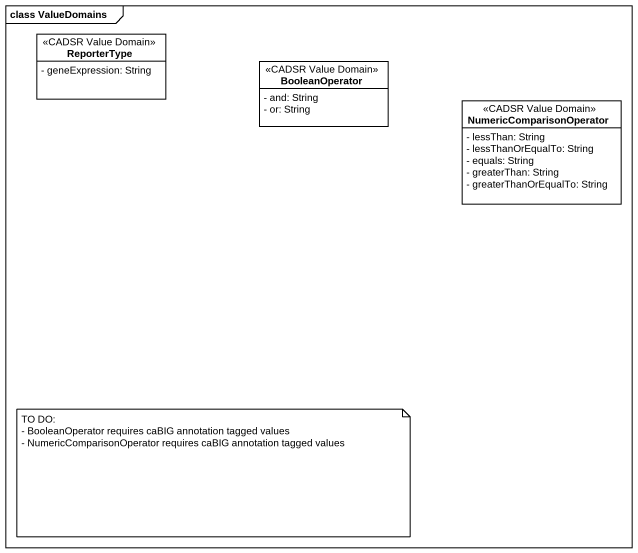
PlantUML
@startuml
mainframe class ValueDomains
hide circle
hide empty members
skinparam classAttributeIconSize 0
class ReporterType <<CADSR Value Domain>> {
  - geneExpression: String
}
class BooleanOperator <<CADSR Value Domain>> {
  - and: String
  - or: String
}
class NumericComparisonOperator <<CADSR Value Domain>> {
  - lessThan: String
  - lessThanOrEqualTo: String
  - equals: String
  - greaterThan: String
  - greaterThanOrEqualTo: String
}
note as N1
  TO DO:
  - BooleanOperator requires caBIG annotation tagged values
  - NumericComparisonOperator requires caBIG annotation tagged values
end note
@enduml
